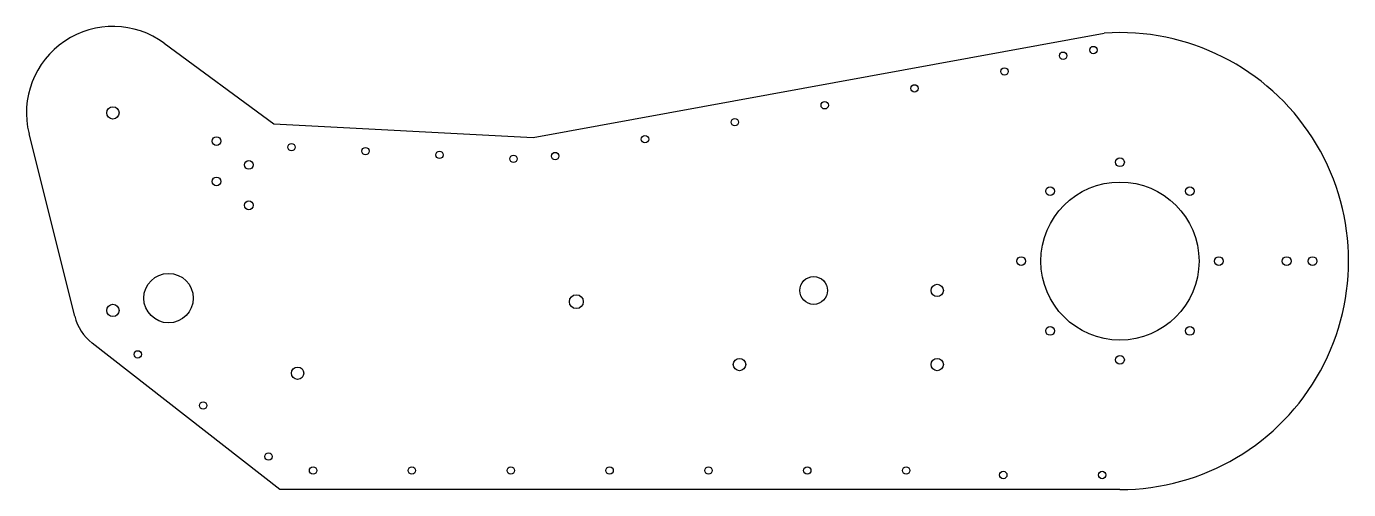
# Model space of a CAD drawing. Header units: inches. Extents: x -22.1 to 4.6, y -4.6 to 4.8.
import ezdxf

# ---------------------------------------------------------------- set-up
doc = ezdxf.new("R2010")
doc.units = ezdxf.units.IN
doc.header["$MEASUREMENT"] = 0

msp = doc.modelspace()

# ---------------------------------------------------------------- linework, layer by layer
at = {"linetype": 'Continuous', "lineweight": 25}
for p, q in [((-11.875, 2.5), (-0.317, 4.614)), ((-19.337, 4.409), (-17.118, 2.775)), ((-17.118, 2.775), (-11.875, 2.5)), ((-21.149, -1.115), (-22.073, 2.575)), ((-17, -4.625), (-20.794, -1.66)), ((0, -4.625), (-17, -4.625))]:
    msp.add_line(p, q, dxfattribs=at)
for centre, radius in [((-0.537, 4.272), 0.0747), ((-1.151, 4.157), 0.0747), ((-2.338, 3.839), 0.0748), ((-4.156, 3.496), 0.0748), ((-5.974, 3.154), 0.0747), ((-20.375, 3), 0.125), ((-7.792, 2.811), 0.0747), ((-18.281, 2.43), 0.0885), ((-9.61, 2.469), 0.0747), ((-16.763, 2.306), 0.0747), ((-15.265, 2.227), 0.0747), ((-13.768, 2.149), 0.0747), ((-12.27, 2.07), 0.0747), ((-11.428, 2.126), 0.0747), ((-17.624, 1.946), 0.0885), ((0, 2), 0.0885), ((-18.281, 1.613), 0.0885), ((0, 0), 1.6), ((-1.414, 1.414), 0.0885), ((1.414, 1.414), 0.0885), ((-17.624, 1.129), 0.0885), ((-2, 0), 0.0885), ((2, 0), 0.0885), ((3.373, 0), 0.0885), ((3.897, 0), 0.0885), ((-19.25, -0.75), 0.5), ((-6.198, -0.595), 0.281), ((-3.698, -0.595), 0.125), ((-10.999, -0.822), 0.141), ((-20.375, -1), 0.125), ((-1.414, -1.414), 0.0885), ((1.414, -1.414), 0.0885), ((-19.873, -1.888), 0.0747), ((-7.698, -2.095), 0.125), ((-3.698, -2.095), 0.125), ((0, -2), 0.0885), ((-16.638, -2.27), 0.125), ((-18.549, -2.923), 0.0748), ((-17.226, -3.957), 0.0747), ((-16.326, -4.238), 0.0747), ((-14.326, -4.238), 0.0747), ((-12.326, -4.238), 0.0747), ((-10.326, -4.238), 0.0747), ((-8.326, -4.238), 0.0747), ((-6.326, -4.238), 0.0747), ((-4.326, -4.238), 0.0747), ((-2.361, -4.33), 0.0748), ((-0.361, -4.33), 0.0748)]:
    msp.add_circle(centre, radius, dxfattribs=at)
for centre, radius, start, end in [((-20.375, 3), 1.75, 53.6331, 194.0536), ((0, 0), 4.625, 270, 93.9272), ((-20.179, -0.872), 1, 194.0536, 232)]:
    msp.add_arc(centre, radius, start, end, dxfattribs=at)

doc.saveas('drawing.dxf')
